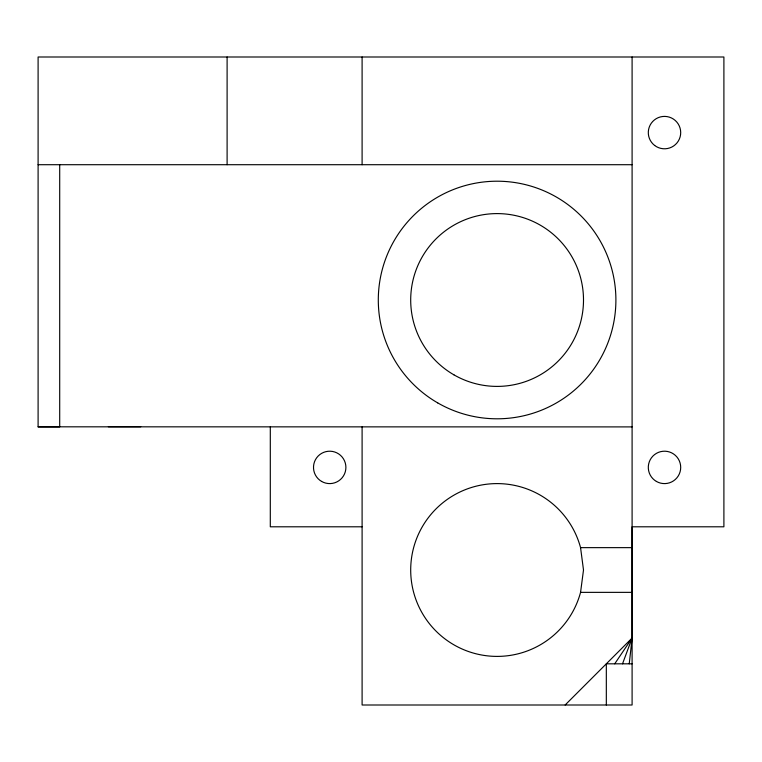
<?xml version="1.0" encoding="UTF-8"?>
<svg xmlns="http://www.w3.org/2000/svg" width="762" height="762" viewBox="0 0 762 762"><rect width="100%" height="100%" fill="white"/><g stroke="black" fill="none" stroke-linecap="round" stroke-linejoin="round"><path stroke-width="1.14" d="M632.098 637.003L632.098 526.799L723.9 526.799L723.9 56.998L38.1 56.998L38.1 426.891L59.703 426.901L59.703 164.706M629.241 663.816L632.098 638.042L565.137 705.002M580.558 592.36L583.502 570.005L580.558 547.64A86.401 86.401 0 0 0 447.542 499.224A86.401 86.401 0 0 0 447.542 640.775A86.401 86.401 0 0 0 580.558 592.36L632.098 592.36M622.525 663.816L632.098 638.042L614.715 663.816M38.1 164.706L632.098 164.706M108.356 426.749L140.751 426.749M38.1 426.815L632.098 426.901M362.102 526.799L270.3 526.799L270.3 426.872M580.558 547.64L632.098 547.64M632.098 663.816L606.323 663.816L606.323 705.002M632.098 56.998L632.098 705.002L362.102 705.002L362.102 426.901M362.102 56.998L362.102 164.706M227.105 56.998L227.105 164.706M453.904 374.828A86.401 86.401 0 0 0 583.502 299.999A86.401 86.401 0 0 0 453.904 225.171A86.401 86.401 0 0 0 453.904 374.828M437.702 402.888A118.796 118.796 0 0 0 615.896 299.999A118.796 118.796 0 0 0 437.702 197.12A118.796 118.796 0 0 0 437.702 402.888M654.682 145.485A16.202 16.202 0 0 0 680.571 134.655A16.202 16.202 0 0 0 658.244 117.653A16.202 16.202 0 0 0 654.682 145.485M321.602 481.432A16.202 16.202 0 0 0 345.9 467.401A16.202 16.202 0 0 0 321.602 453.371A16.202 16.202 0 0 0 321.602 481.432M656.396 481.432A16.202 16.202 0 0 0 680.704 467.401A16.202 16.202 0 0 0 656.396 453.371A16.202 16.202 0 0 0 656.396 481.432"/></g></svg>
